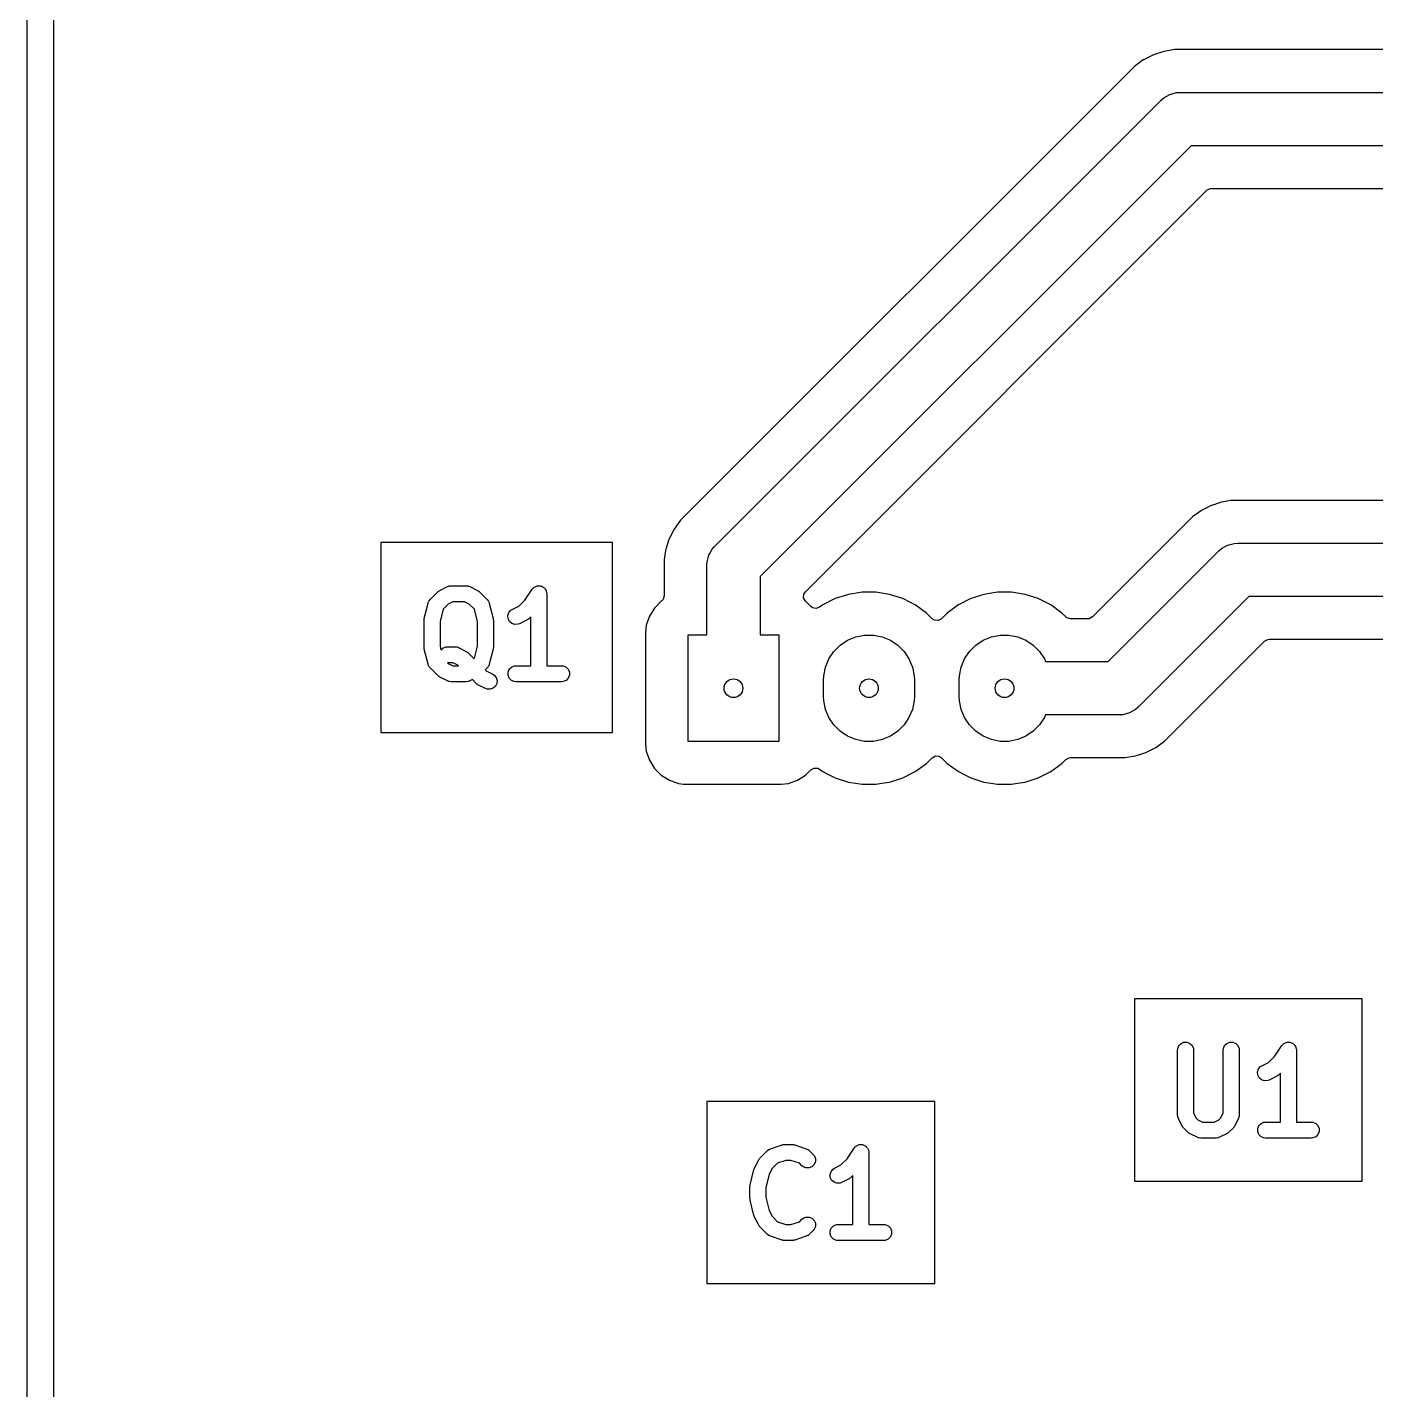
# Model space of a CAD drawing. Extents: x 20 to 124, y -124 to -20.
# Drawn here: x 20 to 45.27, y -86.1 to -60.56 of the extents above; entities that cross this region are included whole.
import ezdxf

# ---------------------------------------------------------------- set-up
doc = ezdxf.new("R2010")
doc.units = 0
doc.layers.add('BLACK', color=7, linetype='CONTINUOUS')
doc.layers.add('WHITE', color=7, linetype='CONTINUOUS')

msp = doc.modelspace()

# ---------------------------------------------------------------- linework, layer by layer
at = {"layer": 'BLACK', "linetype": 'CONTINUOUS'}
for p, q in [((20.5005, -73.77841), (20.5005, -57.298394)), ((41.299965, -61.010322), (41.105276, -61.073581)), ((41.477829, -60.982151), (41.299965, -61.010322)), ((41.502148, -60.9783), (41.477829, -60.982151)), ((55.276153, -60.9783), (41.502148, -60.9783)), ((40.757286, -61.286828), (32.243036, -69.801078)), ((40.91499, -61.172252), (40.757286, -61.286828)), ((40.914991, -61.172252), (40.91499, -61.172251)), ((40.91499, -61.172251), (40.91499, -61.172252)), ((40.922889, -61.166514), (40.914991, -61.172252)), ((40.92289, -61.166513), (40.922889, -61.166514)), ((40.96678, -61.144149), (40.92289, -61.166513)), ((41.105276, -61.073581), (40.96678, -61.144149)), ((41.413158, -61.81686), (41.539237, -61.783077)), ((41.539237, -61.783077), (41.539252, -61.783077)), ((41.539252, -61.783077), (41.6045, -61.7788)), ((41.6045, -61.7788), (55.659094, -61.7788)), ((32.881447, -70.294747), (41.250946, -61.925247)), ((41.250946, -61.925247), (41.30011, -61.882131)), ((41.30011, -61.882131), (41.300119, -61.882123)), ((41.300119, -61.882123), (41.413158, -61.81686)), ((41.811607, -62.7788), (33.735, -70.855406)), ((55.8662, -62.7788), (41.811607, -62.7788)), ((42.106866, -63.615619), (42.168189, -63.582134)), ((42.168189, -63.582134), (42.194547, -63.5793)), ((42.194547, -63.5793), (55.968551, -63.5793)), ((34.58246, -71.140024), (42.106866, -63.615619)), ((42.382163, -69.461523), (42.284823, -69.49315)), ((42.558197, -69.433642), (42.382163, -69.461523)), ((42.584348, -69.4295), (42.558197, -69.433642)), ((42.789052, -69.4295), (42.584348, -69.4295)), ((45.545514, -69.4295), (42.789052, -69.4295)), ((42.005088, -69.617713), (41.839478, -69.738036)), ((42.096285, -69.571246), (42.005088, -69.617713)), ((42.187474, -69.524782), (42.096284, -69.571245)), ((42.096284, -69.571245), (42.096285, -69.571246)), ((42.253484, -69.503334), (42.187474, -69.524782)), ((42.284823, -69.493151), (42.253484, -69.503334)), ((42.284823, -69.49315), (42.284823, -69.493151)), ((32.121968, -69.968152), (32.02978, -70.149081)), ((32.122187, -69.967721), (32.121968, -69.968152)), ((32.122263, -69.967569), (32.122187, -69.967721)), ((32.122706, -69.9667), (32.122263, -69.967569)), ((32.122718, -69.966681), (32.122706, -69.9667)), ((32.243031, -69.801084), (32.122718, -69.966681)), ((32.243036, -69.801078), (32.243031, -69.801084)), ((41.839478, -69.738036), (39.964334, -71.613181)), ((30.969786, -70.219984), (26.62751, -70.219984)), ((26.62751, -70.219984), (26.62751, -73.77841)), ((30.969786, -71.905039), (30.969786, -70.219984)), ((32.025452, -70.162399), (31.966524, -70.34376)), ((32.025454, -70.162393), (32.025452, -70.162399)), ((32.02978, -70.149082), (32.025454, -70.162393)), ((32.02978, -70.149081), (32.02978, -70.149082)), ((42.516198, -70.262476), (42.621437, -70.234277)), ((42.621437, -70.234277), (42.621452, -70.234277)), ((42.621452, -70.234277), (42.6867, -70.23)), ((42.6867, -70.23), (46.501571, -70.23)), ((31.963157, -70.365018), (31.9345, -70.545948)), ((31.966522, -70.343767), (31.963157, -70.365017)), ((31.963157, -70.365017), (31.963157, -70.365018)), ((31.966524, -70.34376), (31.966522, -70.343767)), ((32.739277, -70.583037), (32.77306, -70.456958)), ((32.77306, -70.456958), (32.791154, -70.425619)), ((32.791154, -70.425619), (32.838323, -70.343919)), ((32.838323, -70.343919), (32.838338, -70.343903)), ((32.838338, -70.343903), (32.881447, -70.294747)), ((40.259594, -72.45), (42.333147, -70.376447)), ((42.333147, -70.376447), (42.38231, -70.333331)), ((42.38231, -70.333331), (42.382319, -70.333323)), ((42.382319, -70.333323), (42.495358, -70.26806)), ((42.495358, -70.26806), (42.516198, -70.262476)), ((31.9345, -70.545948), (31.9345, -71.21919)), ((32.735, -70.6483), (32.739277, -70.583052)), ((32.735, -71.95), (32.735, -70.6483)), ((32.739277, -70.583052), (32.739277, -70.583037)), ((33.735, -70.855406), (33.735, -71.95)), ((27.551076, -71.286548), (27.693934, -71.143691)), ((27.693934, -71.143691), (27.705435, -71.134252)), ((27.705435, -71.134252), (27.708032, -71.131258)), ((27.708032, -71.131258), (27.712545, -71.128417)), ((27.712545, -71.128417), (27.716665, -71.125036)), ((27.716665, -71.125036), (27.720324, -71.12352)), ((27.720324, -71.12352), (27.732918, -71.115593)), ((27.732918, -71.115593), (27.875774, -71.044164)), ((27.875774, -71.044164), (27.903238, -71.033655)), ((27.903238, -71.033655), (27.908612, -71.033273)), ((27.908612, -71.033273), (27.913593, -71.03121)), ((27.913593, -71.03121), (27.942857, -71.028328)), ((27.942857, -71.028328), (28.228571, -71.028328)), ((28.228571, -71.028328), (28.257835, -71.03121)), ((28.257835, -71.03121), (28.262815, -71.033273)), ((28.262815, -71.033273), (28.26819, -71.033655)), ((28.26819, -71.033655), (28.295653, -71.044164)), ((28.295653, -71.044164), (28.43851, -71.115593)), ((28.43851, -71.115593), (28.451103, -71.12352)), ((28.451103, -71.12352), (28.454763, -71.125036)), ((28.454763, -71.125036), (28.458882, -71.128417)), ((28.458882, -71.128417), (28.463396, -71.131258)), ((28.463396, -71.131258), (28.465992, -71.134251)), ((28.465992, -71.134251), (28.477494, -71.143691)), ((28.477494, -71.143691), (28.620351, -71.286548)), ((29.326287, -71.297051), (29.460907, -71.095123)), ((29.460907, -71.095123), (29.460973, -71.095042)), ((29.460973, -71.095042), (29.460994, -71.094992)), ((29.460994, -71.094992), (29.461105, -71.09488)), ((29.461105, -71.09488), (29.479537, -71.072372)), ((29.479537, -71.072372), (29.491879, -71.064106)), ((29.491879, -71.064106), (29.502378, -71.053608)), ((29.502378, -71.053608), (29.515954, -71.047984)), ((29.515954, -71.047984), (29.528167, -71.039806)), ((29.528167, -71.039806), (29.542728, -71.036893)), ((29.542728, -71.036893), (29.55645, -71.03121)), ((29.55645, -71.03121), (29.571147, -71.03121)), ((29.571147, -71.03121), (29.585557, -71.028328)), ((29.585557, -71.028328), (29.600127, -71.03121)), ((29.600127, -71.03121), (29.614978, -71.03121)), ((29.614978, -71.03121), (29.628552, -71.036832)), ((29.628552, -71.036832), (29.642971, -71.039685)), ((29.642971, -71.039685), (29.655331, -71.047925)), ((29.655331, -71.047925), (29.66905, -71.053608)), ((29.66905, -71.053608), (29.679439, -71.063997)), ((29.679439, -71.063997), (29.69167, -71.072151)), ((29.69167, -71.072151), (29.699935, -71.084493)), ((29.699935, -71.084493), (29.710434, -71.094992)), ((29.710434, -71.094992), (29.716057, -71.108568)), ((29.716057, -71.108568), (29.724236, -71.120781)), ((29.724236, -71.120781), (29.727148, -71.135343)), ((29.727148, -71.135343), (29.732832, -71.149064)), ((29.732832, -71.149064), (29.735683, -71.178016)), ((29.735683, -71.178016), (29.735714, -71.17817)), ((29.735714, -71.17817), (29.735703, -71.178222)), ((29.735703, -71.178222), (29.735714, -71.178328)), ((29.735714, -71.178328), (29.735714, -72.528328)), ((31.9345, -71.21919), (31.914815, -71.286229)), ((34.548977, -71.254061), (34.553961, -71.184369)), ((34.582462, -71.315384), (34.548977, -71.254061)), ((34.553961, -71.184369), (34.58246, -71.140024)), ((35.388506, -71.19014), (35.141423, -71.270422)), ((35.645098, -71.1495), (35.388506, -71.19014)), ((35.645103, -71.1495), (35.645098, -71.1495)), ((35.904897, -71.1495), (35.645103, -71.1495)), ((35.904902, -71.1495), (35.904897, -71.1495)), ((36.161493, -71.19014), (35.904902, -71.1495)), ((36.408576, -71.270422), (36.161493, -71.19014)), ((37.928506, -71.19014), (37.681423, -71.270422)), ((38.185098, -71.1495), (37.928506, -71.19014)), ((38.185103, -71.1495), (38.185098, -71.1495)), ((38.444897, -71.1495), (38.185103, -71.1495)), ((38.444902, -71.1495), (38.444897, -71.1495)), ((38.701493, -71.19014), (38.444902, -71.1495)), ((38.948576, -71.270422), (38.701493, -71.19014)), ((42.893806, -71.23), (40.820253, -73.303553)), ((46.501571, -71.23), (42.893806, -71.23)), ((27.440193, -71.641948), (27.511621, -71.356234)), ((27.511621, -71.356234), (27.521514, -71.328543)), ((27.521514, -71.328543), (27.528152, -71.319583)), ((27.528152, -71.319583), (27.532421, -71.309278)), ((27.532421, -71.309278), (27.551076, -71.286548)), ((27.792586, -71.469302), (27.735714, -71.696791)), ((27.888853, -71.373034), (27.792586, -71.469302)), ((27.978267, -71.328328), (27.888853, -71.373034)), ((28.193161, -71.328328), (27.978267, -71.328328)), ((28.282574, -71.373035), (28.193161, -71.328328)), ((28.37884, -71.469301), (28.282574, -71.373035)), ((28.435714, -71.696792), (28.37884, -71.469301)), ((28.620351, -71.286548), (28.639006, -71.309278)), ((28.639006, -71.309278), (28.643273, -71.319581)), ((28.643273, -71.319581), (28.649913, -71.328542)), ((28.649913, -71.328542), (28.659806, -71.356233)), ((28.659806, -71.356233), (28.731235, -71.641947)), ((29.026828, -71.532616), (29.065175, -71.488401)), ((29.065175, -71.488401), (29.090061, -71.472736)), ((29.090061, -71.472736), (29.211146, -71.412192)), ((29.211146, -71.412192), (29.326287, -71.297051)), ((31.755184, -71.447737), (31.659211, -71.600476)), ((31.882738, -71.320183), (31.755184, -71.447737)), ((31.887815, -71.316135), (31.882738, -71.320183)), ((31.914815, -71.286229), (31.887815, -71.316135)), ((34.687654, -71.420576), (34.582462, -71.315384)), ((34.714359, -71.440867), (34.687654, -71.420576)), ((34.714939, -71.441002), (34.714359, -71.440867)), ((34.715908, -71.441727), (34.714939, -71.441002)), ((34.749199, -71.448969), (34.715908, -71.441727)), ((34.782413, -71.456693), (34.749199, -71.448969)), ((34.783281, -71.456383), (34.782413, -71.456693)), ((34.784181, -71.456579), (34.783281, -71.456383)), ((34.816097, -71.444674), (34.784181, -71.456579)), ((34.848219, -71.433214), (34.816097, -71.444674)), ((34.909946, -71.388367), (34.848219, -71.433214)), ((35.141423, -71.270422), (34.909946, -71.388367)), ((36.553722, -71.344379), (36.408576, -71.270422)), ((36.640051, -71.388366), (36.553722, -71.344379)), ((36.640053, -71.388367), (36.640051, -71.388366)), ((36.640054, -71.388368), (36.640053, -71.388367)), ((36.850225, -71.541066), (36.640054, -71.388368)), ((37.449945, -71.388368), (37.239774, -71.541066)), ((37.681423, -71.270422), (37.449945, -71.388368)), ((39.093722, -71.344379), (38.948576, -71.270422)), ((39.180051, -71.388366), (39.093722, -71.344379)), ((39.180053, -71.388367), (39.180051, -71.388366)), ((39.180054, -71.388368), (39.180053, -71.388367)), ((39.390225, -71.541066), (39.180054, -71.388368)), ((27.435714, -71.678328), (27.436216, -71.673224)), ((27.435714, -72.178328), (27.435714, -71.678328)), ((27.435891, -71.671037), (27.43751, -71.660086)), ((27.436216, -71.673224), (27.435891, -71.671037)), ((27.43751, -71.660086), (27.438596, -71.649064)), ((27.438596, -71.649064), (27.439443, -71.647019)), ((27.439443, -71.647019), (27.440193, -71.641948)), ((27.735714, -71.696791), (27.735714, -72.159864)), ((28.435714, -72.159863), (28.435714, -71.696792)), ((28.731235, -71.641947), (28.731985, -71.647019)), ((28.731985, -71.647019), (28.732832, -71.649064)), ((28.732832, -71.649064), (28.733917, -71.660083)), ((28.733917, -71.660083), (28.735537, -71.671036)), ((28.735537, -71.671036), (28.735211, -71.673224)), ((28.735211, -71.673224), (28.735714, -71.678328)), ((28.735714, -71.678328), (28.735714, -72.178328)), ((29.008321, -71.588139), (29.026828, -71.532616)), ((29.01247, -71.646519), (29.008321, -71.588139)), ((29.038644, -71.698868), (29.01247, -71.646519)), ((29.082859, -71.737215), (29.038644, -71.698868)), ((29.138382, -71.755722), (29.082859, -71.737215)), ((29.196762, -71.751573), (29.138382, -71.755722)), ((29.224225, -71.741064), (29.196762, -71.751573)), ((29.367082, -71.669635), (29.224225, -71.741064)), ((29.379675, -71.661707), (29.367082, -71.669635)), ((29.383335, -71.660192), (29.379675, -71.661707)), ((29.387454, -71.65681), (29.383335, -71.660192)), ((29.391968, -71.65397), (29.387454, -71.65681)), ((29.394564, -71.650976), (29.391968, -71.65397)), ((29.406066, -71.641537), (29.394564, -71.650976)), ((29.435714, -71.611889), (29.406066, -71.641537)), ((29.435714, -72.528328), (29.435714, -71.611889)), ((31.59963, -71.77075), (31.5845, -71.905039)), ((31.599631, -71.770745), (31.59963, -71.77075)), ((31.659211, -71.600476), (31.599631, -71.770745)), ((36.850231, -71.541071), (36.850225, -71.541066)), ((36.957319, -71.648159), (36.850231, -71.541071)), ((37.001666, -71.67666), (36.957319, -71.648159)), ((37.071358, -71.681644), (37.001666, -71.67666)), ((37.132681, -71.648159), (37.071358, -71.681644)), ((37.239768, -71.541071), (37.132681, -71.648159)), ((37.239774, -71.541066), (37.239768, -71.541071)), ((39.390231, -71.541071), (39.390225, -71.541066)), ((39.462341, -71.613181), (39.390231, -71.541071)), ((39.482983, -71.629815), (39.462341, -71.613181)), ((39.550022, -71.6495), (39.482983, -71.629815)), ((39.876653, -71.6495), (39.550022, -71.6495)), ((39.903011, -71.646666), (39.876653, -71.6495)), ((39.964334, -71.613181), (39.903011, -71.646666)), ((30.969786, -73.77841), (30.969786, -71.905039)), ((31.5845, -71.905039), (31.5845, -73.99496)), ((32.385, -73.95), (32.385, -71.95)), ((32.385, -71.95), (32.735, -71.95)), ((33.735, -71.95), (34.085, -71.95)), ((34.085, -71.95), (34.085, -73.95)), ((35.374313, -72.050367), (35.528258, -71.986601)), ((35.528258, -71.986601), (35.691685, -71.954093)), ((35.691685, -71.954093), (35.858315, -71.954093)), ((35.858315, -71.954093), (36.021742, -71.986601)), ((36.021742, -71.986601), (36.175687, -72.050367)), ((37.914313, -72.050367), (38.068258, -71.986601)), ((38.068258, -71.986601), (38.231685, -71.954093)), ((38.231685, -71.954093), (38.398315, -71.954093)), ((38.398315, -71.954093), (38.561742, -71.986601)), ((38.561742, -71.986601), (38.715687, -72.050367)), ((43.250389, -72.033334), (43.276747, -72.0305)), ((43.276747, -72.0305), (45.803858, -72.0305)), ((27.436216, -72.183431), (27.435714, -72.178328)), ((27.435891, -72.185619), (27.436216, -72.183431)), ((27.43751, -72.196569), (27.435891, -72.185619)), ((27.438596, -72.207592), (27.43751, -72.196569)), ((27.439443, -72.209636), (27.438596, -72.207592)), ((27.440193, -72.214708), (27.439443, -72.209636)), ((27.511621, -72.500422), (27.440193, -72.214708)), ((27.735714, -72.159864), (27.753509, -72.231047)), ((27.753509, -72.231047), (27.788092, -72.196465)), ((27.788092, -72.196465), (27.842164, -72.174067)), ((27.842164, -72.174067), (27.871428, -72.171185)), ((27.871428, -72.171185), (28.014285, -72.171185)), ((28.014285, -72.171185), (28.043549, -72.174067)), ((28.043549, -72.174067), (28.048529, -72.17613)), ((28.048529, -72.17613), (28.053904, -72.176512)), ((28.053904, -72.176512), (28.081367, -72.187021)), ((28.081367, -72.187021), (28.224224, -72.25845)), ((28.224224, -72.25845), (28.236817, -72.266377)), ((28.236817, -72.266377), (28.240477, -72.267893)), ((28.240477, -72.267893), (28.244596, -72.271274)), ((28.244596, -72.271274), (28.24911, -72.274115)), ((28.24911, -72.274115), (28.251706, -72.277108)), ((28.251706, -72.277108), (28.263208, -72.286548)), ((28.37884, -72.387354), (28.435714, -72.159863)), ((28.731235, -72.214709), (28.659806, -72.500423)), ((28.731985, -72.209636), (28.731235, -72.214709)), ((28.732832, -72.207592), (28.731985, -72.209636)), ((28.733917, -72.196572), (28.732832, -72.207592)), ((28.735537, -72.18562), (28.733917, -72.196572)), ((28.735714, -72.178328), (28.735211, -72.183431)), ((28.735211, -72.183431), (28.735537, -72.18562)), ((35.025367, -72.399313), (35.117941, -72.260766)), ((35.117941, -72.260766), (35.235766, -72.142941)), ((35.235766, -72.142941), (35.374313, -72.050367)), ((36.175687, -72.050367), (36.314234, -72.142941)), ((36.314234, -72.142941), (36.432059, -72.260766)), ((36.432059, -72.260766), (36.524633, -72.399313)), ((37.565367, -72.399313), (37.657941, -72.260766)), ((37.657941, -72.260766), (37.775766, -72.142941)), ((37.775766, -72.142941), (37.914313, -72.050367)), ((38.715687, -72.050367), (38.854234, -72.142941)), ((38.854234, -72.142941), (38.972059, -72.260766)), ((38.972059, -72.260766), (39.064633, -72.399313)), ((41.313919, -73.941966), (43.189066, -72.066819)), ((43.189066, -72.066819), (43.250389, -72.033334)), ((27.521514, -72.528113), (27.511621, -72.500422)), ((27.528153, -72.537073), (27.521514, -72.528113)), ((27.532421, -72.547377), (27.528153, -72.537073)), ((27.978875, -72.471185), (27.876417, -72.471185)), ((27.876417, -72.471185), (27.888853, -72.483621)), ((27.888853, -72.483621), (27.978267, -72.528328)), ((27.978267, -72.528328), (28.080724, -72.528328)), ((28.068288, -72.515892), (27.978875, -72.471185)), ((28.080724, -72.528328), (28.068288, -72.515892)), ((28.263208, -72.286548), (28.371427, -72.394767)), ((28.371427, -72.394767), (28.37884, -72.387354)), ((28.643272, -72.537075), (28.639006, -72.547377)), ((28.649913, -72.528114), (28.643272, -72.537075)), ((28.659806, -72.500423), (28.649913, -72.528114)), ((29.073807, -72.553608), (29.127879, -72.53121)), ((29.127879, -72.53121), (29.157143, -72.528328)), ((29.157143, -72.528328), (29.435714, -72.528328)), ((29.735714, -72.528328), (30.014286, -72.528328)), ((30.014286, -72.528328), (30.04355, -72.53121)), ((30.04355, -72.53121), (30.097622, -72.553608)), ((34.961601, -72.553258), (35.025367, -72.399313)), ((36.524633, -72.399313), (36.588399, -72.553258)), ((37.501601, -72.553258), (37.565367, -72.399313)), ((39.064633, -72.399313), (39.085628, -72.45)), ((39.085628, -72.45), (40.259594, -72.45)), ((27.551076, -72.570108), (27.532421, -72.547377)), ((27.693934, -72.712966), (27.551076, -72.570108)), ((27.705438, -72.722407), (27.693934, -72.712966)), ((27.708033, -72.725399), (27.705438, -72.722407)), ((27.712542, -72.728237), (27.708033, -72.725399)), ((27.716665, -72.731621), (27.712542, -72.728237)), ((27.720326, -72.733137), (27.716665, -72.731621)), ((27.732918, -72.741064), (27.720326, -72.733137)), ((27.875776, -72.812492), (27.732918, -72.741064)), ((28.341809, -72.789413), (28.295653, -72.812492)), ((28.408219, -72.855823), (28.341809, -72.789413)), ((28.620351, -72.570108), (28.583559, -72.606899)), ((28.583559, -72.606899), (28.603138, -72.626478)), ((28.603138, -72.626478), (28.724224, -72.687021)), ((28.639006, -72.547377), (28.620351, -72.570108)), ((28.724224, -72.687021), (28.74911, -72.702686)), ((28.74911, -72.702686), (28.787456, -72.746901)), ((28.787456, -72.746901), (28.805964, -72.802423)), ((29.010025, -72.649064), (29.032423, -72.594992)), ((29.010025, -72.707592), (29.010025, -72.649064)), ((29.032423, -72.761664), (29.010025, -72.707592)), ((29.032423, -72.594992), (29.073807, -72.553608)), ((29.073807, -72.803048), (29.032423, -72.761664)), ((30.097622, -72.553608), (30.139006, -72.594992)), ((30.139006, -72.761664), (30.097622, -72.803048)), ((30.139006, -72.594992), (30.161404, -72.649064)), ((30.161404, -72.707592), (30.139006, -72.761664)), ((30.161404, -72.649064), (30.161404, -72.707592)), ((34.925, -72.8), (34.929093, -72.716685)), ((34.929093, -72.716685), (34.961601, -72.553258)), ((36.588399, -72.553258), (36.620907, -72.716685)), ((36.620907, -72.716685), (36.625, -72.8)), ((37.465, -72.8), (37.469093, -72.716685)), ((37.469093, -72.716685), (37.501601, -72.553258)), ((27.903239, -72.823002), (27.875776, -72.812492)), ((27.908614, -72.823383), (27.903239, -72.823002)), ((27.913593, -72.825446), (27.908614, -72.823383)), ((27.942857, -72.828328), (27.913593, -72.825446)), ((28.228571, -72.828328), (27.942857, -72.828328)), ((28.257835, -72.825446), (28.228571, -72.828328)), ((28.262813, -72.823383), (28.257835, -72.825446)), ((28.268189, -72.823002), (28.262813, -72.823383)), ((28.295653, -72.812492), (28.268189, -72.823002)), ((28.419725, -72.865266), (28.408219, -72.855823)), ((28.422318, -72.868256), (28.419725, -72.865266)), ((28.426823, -72.871092), (28.422318, -72.868256)), ((28.430949, -72.874478), (28.426823, -72.871092)), ((28.434612, -72.875995), (28.430949, -72.874478)), ((28.447203, -72.883921), (28.434612, -72.875995)), ((28.590061, -72.955349), (28.447203, -72.883921)), ((28.617524, -72.965859), (28.590061, -72.955349)), ((28.675904, -72.970007), (28.617524, -72.965859)), ((28.731427, -72.951499), (28.675904, -72.970007)), ((28.775642, -72.913152), (28.731427, -72.951499)), ((28.801816, -72.860803), (28.775642, -72.913152)), ((28.805964, -72.802423), (28.801816, -72.860803)), ((29.127879, -72.825446), (29.073807, -72.803048)), ((29.157143, -72.828328), (29.127879, -72.825446)), ((30.014286, -72.828328), (29.157143, -72.828328)), ((30.04355, -72.825446), (30.014286, -72.828328)), ((30.097622, -72.803048), (30.04355, -72.825446)), ((34.925, -73.1), (34.925, -72.8)), ((36.625, -72.8), (36.625, -73.1)), ((37.465, -73.1), (37.465, -72.8)), ((34.929093, -73.183315), (34.925, -73.1)), ((34.961601, -73.346742), (34.929093, -73.183315)), ((36.620907, -73.183315), (36.588399, -73.346742)), ((36.625, -73.1), (36.620907, -73.183315)), ((37.469093, -73.183315), (37.465, -73.1)), ((37.501601, -73.346742), (37.469093, -73.183315)), ((40.820253, -73.303553), (40.771096, -73.346661)), ((35.025367, -73.500687), (34.961601, -73.346742)), ((35.117941, -73.639234), (35.025367, -73.500687)), ((36.524633, -73.500687), (36.432059, -73.639234)), ((36.588399, -73.346742), (36.524633, -73.500687)), ((37.565367, -73.500687), (37.501601, -73.346742)), ((37.657941, -73.639234), (37.565367, -73.500687)), ((39.064633, -73.500687), (38.972059, -73.639234)), ((39.085628, -73.45), (39.064633, -73.500687)), ((40.4667, -73.45), (39.085628, -73.45)), ((40.531948, -73.445723), (40.4667, -73.45)), ((40.531963, -73.445723), (40.531948, -73.445723)), ((40.658042, -73.41194), (40.531963, -73.445723)), ((40.771081, -73.346677), (40.658042, -73.41194)), ((40.771096, -73.346661), (40.771081, -73.346677)), ((20.5005, -84.110553), (20.5005, -73.77841)), ((26.62751, -73.77841), (30.969786, -73.77841)), ((35.235766, -73.757059), (35.117941, -73.639234)), ((35.374313, -73.849633), (35.235766, -73.757059)), ((36.314234, -73.757059), (36.175687, -73.849633)), ((36.432059, -73.639234), (36.314234, -73.757059)), ((37.775766, -73.757059), (37.657941, -73.639234)), ((37.914313, -73.849633), (37.775766, -73.757059)), ((38.854234, -73.757059), (38.715687, -73.849633)), ((38.972059, -73.639234), (38.854234, -73.757059)), ((31.5845, -73.99496), (31.59963, -74.129249)), ((34.085, -73.95), (32.385, -73.95)), ((35.528258, -73.913399), (35.374313, -73.849633)), ((35.691685, -73.945907), (35.528258, -73.913399)), ((35.858315, -73.945907), (35.691685, -73.945907)), ((36.021742, -73.913399), (35.858315, -73.945907)), ((36.175687, -73.849633), (36.021742, -73.913399)), ((38.068258, -73.913399), (37.914313, -73.849633)), ((38.231685, -73.945907), (38.068258, -73.913399)), ((38.398315, -73.945907), (38.231685, -73.945907)), ((38.561742, -73.913399), (38.398315, -73.945907)), ((38.715687, -73.849633), (38.561742, -73.913399)), ((41.064381, -74.105051), (41.148311, -74.062287)), ((41.148311, -74.062287), (41.313919, -73.941966)), ((31.59963, -74.129249), (31.599631, -74.129254)), ((31.599631, -74.129254), (31.659211, -74.299523)), ((31.659211, -74.299523), (31.696538, -74.358928)), ((36.850229, -74.358931), (36.957319, -74.251841)), ((36.957319, -74.251841), (37.018642, -74.218356)), ((37.018642, -74.218356), (37.088334, -74.22334)), ((37.088334, -74.22334), (37.132681, -74.251841)), ((37.132681, -74.251841), (37.239771, -74.358931)), ((39.390229, -74.358931), (39.462341, -74.286819)), ((39.462341, -74.286819), (39.523664, -74.253334)), ((39.523664, -74.253334), (39.550022, -74.2505)), ((39.550022, -74.2505), (40.569051, -74.2505)), ((40.569051, -74.2505), (40.569052, -74.2505)), ((40.569052, -74.2505), (40.771235, -74.218477)), ((40.771235, -74.218477), (40.872142, -74.18569)), ((40.872142, -74.18569), (40.965919, -74.15522)), ((40.965919, -74.15522), (41.064381, -74.105051)), ((31.696538, -74.358928), (31.755184, -74.452262)), ((31.755184, -74.452262), (31.882738, -74.579816)), ((31.882738, -74.579816), (32.035478, -74.675789)), ((34.434522, -74.675789), (34.587262, -74.579816)), ((34.587262, -74.579816), (34.687655, -74.479423)), ((34.687655, -74.479423), (34.748978, -74.445938)), ((34.748978, -74.445938), (34.81867, -74.450922)), ((34.81867, -74.450922), (34.848218, -74.466783)), ((34.848218, -74.466783), (34.909949, -74.511634)), ((34.909949, -74.511634), (35.01735, -74.566358)), ((35.01735, -74.566358), (35.141423, -74.629577)), ((36.408572, -74.629579), (36.640051, -74.511634)), ((36.640051, -74.511634), (36.850229, -74.358931)), ((37.239771, -74.358931), (37.449949, -74.511634)), ((37.449949, -74.511634), (37.583761, -74.579815)), ((37.583761, -74.579815), (37.681423, -74.629577)), ((38.948572, -74.629579), (39.180051, -74.511634)), ((39.180051, -74.511634), (39.390229, -74.358931)), ((32.035478, -74.675789), (32.205745, -74.735368)), ((32.205745, -74.735368), (32.20575, -74.735369)), ((32.20575, -74.735369), (32.296246, -74.745565)), ((32.296246, -74.745565), (32.34004, -74.750499)), ((32.34004, -74.750499), (32.340043, -74.7505)), ((32.340043, -74.7505), (32.340046, -74.7505)), ((32.340046, -74.7505), (34.129957, -74.7505)), ((34.129957, -74.7505), (34.129958, -74.750499)), ((34.129958, -74.750499), (34.197104, -74.742934)), ((34.197104, -74.742934), (34.264249, -74.735369)), ((34.264249, -74.735369), (34.264252, -74.735368)), ((34.264252, -74.735368), (34.264255, -74.735368)), ((34.264255, -74.735368), (34.434522, -74.675789)), ((35.141423, -74.629577), (35.141425, -74.629577)), ((35.141425, -74.629577), (35.141428, -74.629579)), ((35.141428, -74.629579), (35.388507, -74.70986)), ((35.388507, -74.70986), (35.520706, -74.730797)), ((35.520706, -74.730797), (35.645098, -74.7505)), ((35.645098, -74.7505), (35.645103, -74.7505)), ((35.645103, -74.7505), (35.904902, -74.7505)), ((35.904902, -74.7505), (36.018298, -74.732539)), ((36.018298, -74.732539), (36.161493, -74.70986)), ((36.161493, -74.70986), (36.408572, -74.629579)), ((37.681423, -74.629577), (37.681425, -74.629577)), ((37.681425, -74.629577), (37.681428, -74.629579)), ((37.681428, -74.629579), (37.928507, -74.70986)), ((37.928507, -74.70986), (38.060706, -74.730797)), ((38.060706, -74.730797), (38.185098, -74.7505)), ((38.185098, -74.7505), (38.185103, -74.7505)), ((38.185103, -74.7505), (38.444902, -74.7505)), ((38.444902, -74.7505), (38.558298, -74.732539)), ((38.558298, -74.732539), (38.701493, -74.70986)), ((38.701493, -74.70986), (38.948572, -74.629579)), ((45.019786, -78.774984), (40.749917, -78.774984)), ((40.749917, -78.774984), (40.749917, -82.190553)), ((45.019786, -82.190553), (45.019786, -78.774984)), ((41.560024, -79.704064), (41.582422, -79.649992)), ((41.582422, -79.649992), (41.623806, -79.608608)), ((41.623806, -79.608608), (41.677878, -79.58621)), ((41.677878, -79.58621), (41.736406, -79.58621)), ((41.736406, -79.58621), (41.790478, -79.608608)), ((41.790478, -79.608608), (41.831862, -79.649992)), ((41.831862, -79.649992), (41.85426, -79.704064)), ((42.417167, -79.704064), (42.439565, -79.649992)), ((42.439565, -79.649992), (42.480949, -79.608608)), ((42.480949, -79.608608), (42.535021, -79.58621)), ((42.535021, -79.58621), (42.593549, -79.58621)), ((42.593549, -79.58621), (42.647621, -79.608608)), ((42.647621, -79.608608), (42.689005, -79.649992)), ((42.689005, -79.649992), (42.711403, -79.704064)), ((43.376287, -79.852051), (43.510907, -79.650123)), ((43.510907, -79.650123), (43.510973, -79.650042)), ((43.510973, -79.650042), (43.510994, -79.649992)), ((43.510994, -79.649992), (43.511105, -79.64988)), ((43.511105, -79.64988), (43.529537, -79.627372)), ((43.529537, -79.627372), (43.541879, -79.619106)), ((43.541879, -79.619106), (43.552378, -79.608608)), ((43.552378, -79.608608), (43.565954, -79.602984)), ((43.565954, -79.602984), (43.578167, -79.594806)), ((43.578167, -79.594806), (43.592728, -79.591893)), ((43.592728, -79.591893), (43.60645, -79.58621)), ((43.60645, -79.58621), (43.621147, -79.58621)), ((43.621147, -79.58621), (43.635557, -79.583328)), ((43.635557, -79.583328), (43.650127, -79.58621)), ((43.650127, -79.58621), (43.664978, -79.58621)), ((43.664978, -79.58621), (43.678552, -79.591832)), ((43.678552, -79.591832), (43.692971, -79.594685)), ((43.692971, -79.594685), (43.705331, -79.602925)), ((43.705331, -79.602925), (43.71905, -79.608608)), ((43.71905, -79.608608), (43.729439, -79.618997)), ((43.729439, -79.618997), (43.74167, -79.627151)), ((43.74167, -79.627151), (43.749935, -79.639493)), ((43.749935, -79.639493), (43.760434, -79.649992)), ((43.760434, -79.649992), (43.766057, -79.663568)), ((43.766057, -79.663568), (43.774236, -79.675781)), ((43.774236, -79.675781), (43.777148, -79.690343)), ((43.777148, -79.690343), (43.782832, -79.704064)), ((41.557142, -79.733328), (41.560024, -79.704064)), ((41.557142, -80.947614), (41.557142, -79.733328)), ((41.85426, -79.704064), (41.857142, -79.733328)), ((41.857142, -79.733328), (41.857142, -80.912203)), ((42.414285, -79.733328), (42.417167, -79.704064)), ((42.414285, -80.912204), (42.414285, -79.733328)), ((42.711403, -79.704064), (42.714285, -79.733328)), ((42.714285, -79.733328), (42.714285, -80.947614)), ((43.261146, -79.967192), (43.376287, -79.852051)), ((43.782832, -79.704064), (43.785683, -79.733016)), ((43.785683, -79.733016), (43.785714, -79.73317)), ((43.785714, -79.73317), (43.785703, -79.733222)), ((43.785703, -79.733222), (43.785714, -79.733328)), ((43.785714, -79.733328), (43.785714, -81.083328)), ((43.058321, -80.143139), (43.076828, -80.087616)), ((43.06247, -80.201519), (43.058321, -80.143139)), ((43.088644, -80.253868), (43.06247, -80.201519)), ((43.076828, -80.087616), (43.115175, -80.043401)), ((43.115175, -80.043401), (43.140061, -80.027736)), ((43.140061, -80.027736), (43.261146, -79.967192)), ((43.456066, -80.196537), (43.444564, -80.205976)), ((43.485714, -80.166889), (43.456066, -80.196537)), ((43.485714, -81.083328), (43.485714, -80.166889)), ((43.132859, -80.292215), (43.088644, -80.253868)), ((43.188382, -80.310722), (43.132859, -80.292215)), ((43.246762, -80.306573), (43.188382, -80.310722)), ((43.274225, -80.296064), (43.246762, -80.306573)), ((43.417082, -80.224635), (43.274225, -80.296064)), ((43.429675, -80.216707), (43.417082, -80.224635)), ((43.433335, -80.215192), (43.429675, -80.216707)), ((43.437454, -80.21181), (43.433335, -80.215192)), ((43.441968, -80.20897), (43.437454, -80.21181)), ((43.444564, -80.205976), (43.441968, -80.20897)), ((37.006423, -80.694984), (32.735576, -80.694984)), ((32.735576, -80.694984), (32.735576, -84.110553)), ((37.006423, -82.190553), (37.006423, -80.694984)), ((41.560024, -80.976878), (41.557142, -80.947614)), ((41.857142, -80.912203), (41.901849, -81.001617)), ((42.369578, -81.001617), (42.414285, -80.912204)), ((42.714285, -80.947614), (42.711403, -80.976878)), ((41.562087, -80.981858), (41.560024, -80.976878)), ((41.562469, -80.987233), (41.562087, -80.981858)), ((41.572978, -81.014696), (41.562469, -80.987233)), ((41.644407, -81.157553), (41.572978, -81.014696)), ((41.652334, -81.170146), (41.644407, -81.157553)), ((41.65385, -81.173806), (41.652334, -81.170146)), ((41.657231, -81.177925), (41.65385, -81.173806)), ((41.660072, -81.182439), (41.657231, -81.177925)), ((41.663065, -81.185035), (41.660072, -81.182439)), ((41.672505, -81.196537), (41.663065, -81.185035)), ((41.743934, -81.267966), (41.672505, -81.196537)), ((41.901849, -81.001617), (41.938853, -81.038621)), ((41.938853, -81.038621), (42.028267, -81.083328)), ((42.028267, -81.083328), (42.243161, -81.083328)), ((42.243161, -81.083328), (42.332573, -81.038622)), ((42.332573, -81.038622), (42.369578, -81.001617)), ((42.598923, -81.196537), (42.527494, -81.267966)), ((42.608364, -81.185032), (42.598923, -81.196537)), ((42.611356, -81.182438), (42.608364, -81.185032)), ((42.614194, -81.177928), (42.611356, -81.182438)), ((42.617578, -81.173806), (42.614194, -81.177928)), ((42.619094, -81.170144), (42.617578, -81.173806)), ((42.627021, -81.157553), (42.619094, -81.170144)), ((42.698449, -81.014695), (42.627021, -81.157553)), ((42.708959, -80.987232), (42.698449, -81.014695)), ((42.70934, -80.981856), (42.708959, -80.987232)), ((42.711403, -80.976878), (42.70934, -80.981856)), ((43.060025, -81.204064), (43.082423, -81.149992)), ((43.060025, -81.262592), (43.060025, -81.204064)), ((43.082423, -81.149992), (43.123807, -81.108608)), ((43.123807, -81.108608), (43.177879, -81.08621)), ((43.177879, -81.08621), (43.207143, -81.083328)), ((43.207143, -81.083328), (43.485714, -81.083328)), ((43.785714, -81.083328), (44.064286, -81.083328)), ((44.064286, -81.083328), (44.09355, -81.08621)), ((44.09355, -81.08621), (44.147622, -81.108608)), ((44.147622, -81.108608), (44.189006, -81.149992)), ((44.189006, -81.149992), (44.211404, -81.204064)), ((44.211404, -81.204064), (44.211404, -81.262592)), ((41.755438, -81.277407), (41.743934, -81.267966)), ((41.758033, -81.280399), (41.755438, -81.277407)), ((41.762542, -81.283237), (41.758033, -81.280399)), ((41.766665, -81.286621), (41.762542, -81.283237)), ((41.770326, -81.288137), (41.766665, -81.286621)), ((41.782918, -81.296064), (41.770326, -81.288137)), ((41.925776, -81.367492), (41.782918, -81.296064)), ((41.953239, -81.378002), (41.925776, -81.367492)), ((41.958614, -81.378383), (41.953239, -81.378002)), ((41.963593, -81.380446), (41.958614, -81.378383)), ((41.992857, -81.383328), (41.963593, -81.380446)), ((42.278571, -81.383328), (41.992857, -81.383328)), ((42.307835, -81.380446), (42.278571, -81.383328)), ((42.312813, -81.378383), (42.307835, -81.380446)), ((42.318189, -81.378002), (42.312813, -81.378383)), ((42.345653, -81.367492), (42.318189, -81.378002)), ((42.48851, -81.296064), (42.345653, -81.367492)), ((42.501103, -81.288136), (42.48851, -81.296064)), ((42.504763, -81.286621), (42.501103, -81.288136)), ((42.508882, -81.283239), (42.504763, -81.286621)), ((42.513396, -81.280399), (42.508882, -81.283239)), ((42.515992, -81.277405), (42.513396, -81.280399)), ((42.527494, -81.267966), (42.515992, -81.277405)), ((43.082423, -81.316664), (43.060025, -81.262592)), ((43.123807, -81.358048), (43.082423, -81.316664)), ((43.177879, -81.380446), (43.123807, -81.358048)), ((43.207143, -81.383328), (43.177879, -81.380446)), ((44.064286, -81.383328), (43.207143, -81.383328)), ((44.09355, -81.380446), (44.064286, -81.383328)), ((44.147622, -81.358048), (44.09355, -81.380446)), ((44.189006, -81.316664), (44.147622, -81.358048)), ((44.211404, -81.262592), (44.189006, -81.316664)), ((33.730571, -81.761548), (33.873428, -81.618691)), ((33.873428, -81.618691), (33.896158, -81.600036)), ((33.896158, -81.600036), (33.901139, -81.597972)), ((33.901139, -81.597972), (33.905209, -81.594443)), ((33.905209, -81.594443), (33.93206, -81.582455)), ((33.93206, -81.582455), (34.146345, -81.511026)), ((34.146345, -81.511026), (34.160854, -81.507726)), ((34.160854, -81.507726), (34.164516, -81.50621)), ((34.164516, -81.50621), (34.169824, -81.505687)), ((34.169824, -81.505687), (34.175019, -81.504506)), ((34.175019, -81.504506), (34.178968, -81.504786)), ((34.178968, -81.504786), (34.19378, -81.503328)), ((34.19378, -81.503328), (34.336637, -81.503328)), ((34.336637, -81.503328), (34.351448, -81.504786)), ((34.351448, -81.504786), (34.355398, -81.504506)), ((34.355398, -81.504506), (34.360592, -81.505687)), ((34.360592, -81.505687), (34.365901, -81.50621)), ((34.365901, -81.50621), (34.369563, -81.507727)), ((34.369563, -81.507727), (34.384071, -81.511026)), ((34.384071, -81.511026), (34.598357, -81.582454)), ((34.598357, -81.582454), (34.625208, -81.594443)), ((34.625208, -81.594443), (34.629278, -81.597973)), ((34.629278, -81.597973), (34.634258, -81.600036)), ((34.634258, -81.600036), (34.656989, -81.618691)), ((34.656989, -81.618691), (34.728417, -81.690119)), ((34.728417, -81.690119), (34.747072, -81.712849)), ((34.747072, -81.712849), (34.769468, -81.766922)), ((35.362924, -81.772051), (35.497544, -81.570123)), ((35.497544, -81.570123), (35.49761, -81.570042)), ((35.49761, -81.570042), (35.497631, -81.569992)), ((35.497631, -81.569992), (35.497742, -81.56988)), ((35.497742, -81.56988), (35.516174, -81.547372)), ((35.516174, -81.547372), (35.528516, -81.539106)), ((35.528516, -81.539106), (35.539015, -81.528608)), ((35.539015, -81.528608), (35.552591, -81.522984)), ((35.552591, -81.522984), (35.564804, -81.514806)), ((35.564804, -81.514806), (35.579365, -81.511893)), ((35.579365, -81.511893), (35.593087, -81.50621)), ((35.593087, -81.50621), (35.607784, -81.50621)), ((35.607784, -81.50621), (35.622194, -81.503328)), ((35.622194, -81.503328), (35.636764, -81.50621)), ((35.636764, -81.50621), (35.651615, -81.50621)), ((35.651615, -81.50621), (35.665189, -81.511832)), ((35.665189, -81.511832), (35.679608, -81.514685)), ((35.679608, -81.514685), (35.691968, -81.522925)), ((35.691968, -81.522925), (35.705687, -81.528608)), ((35.705687, -81.528608), (35.716076, -81.538997)), ((35.716076, -81.538997), (35.728307, -81.547151)), ((35.728307, -81.547151), (35.736572, -81.559493)), ((35.736572, -81.559493), (35.747071, -81.569992)), ((35.747071, -81.569992), (35.752694, -81.583568)), ((35.752694, -81.583568), (35.760873, -81.595781)), ((35.760873, -81.595781), (35.763785, -81.610343)), ((35.763785, -81.610343), (35.769469, -81.624064)), ((35.769469, -81.624064), (35.77232, -81.653016)), ((35.77232, -81.653016), (35.772351, -81.65317)), ((35.772351, -81.65317), (35.77234, -81.653222)), ((35.77234, -81.653222), (35.772351, -81.653328)), ((35.772351, -81.653328), (35.772351, -83.003328)), ((33.548259, -82.259805), (33.619687, -81.974091)), ((33.619687, -81.974091), (33.620458, -81.971932)), ((33.620458, -81.971932), (33.620535, -81.970852)), ((33.620535, -81.970852), (33.625193, -81.958677)), ((33.625193, -81.958677), (33.62958, -81.9464)), ((33.62958, -81.9464), (33.630224, -81.945529)), ((33.630224, -81.945529), (33.631044, -81.943389)), ((33.631044, -81.943389), (33.702473, -81.800532)), ((33.702473, -81.800532), (33.7104, -81.787938)), ((33.7104, -81.787938), (33.711916, -81.784279)), ((33.711916, -81.784279), (33.715297, -81.780159)), ((33.715297, -81.780159), (33.718138, -81.775646)), ((33.718138, -81.775646), (33.721131, -81.773049)), ((33.721131, -81.773049), (33.730571, -81.761548)), ((33.959915, -81.956467), (33.906734, -82.062827)), ((34.060521, -81.855861), (33.959915, -81.956467)), ((34.218123, -81.803328), (34.060521, -81.855861)), ((34.312297, -81.803328), (34.218123, -81.803328)), ((34.469895, -81.855861), (34.312297, -81.803328)), ((34.516285, -81.902251), (34.469895, -81.855861)), ((34.539015, -81.920906), (34.516285, -81.902251)), ((34.593088, -81.943302), (34.539015, -81.920906)), ((34.651614, -81.943302), (34.593088, -81.943302)), ((34.705686, -81.920906), (34.651614, -81.943302)), ((34.747072, -81.87952), (34.705686, -81.920906)), ((34.769468, -81.825448), (34.747072, -81.87952)), ((34.769468, -81.766922), (34.769468, -81.825448)), ((35.063465, -82.007616), (35.101812, -81.963401)), ((35.101812, -81.963401), (35.126698, -81.947736)), ((35.126698, -81.947736), (35.247783, -81.887192)), ((35.247783, -81.887192), (35.362924, -81.772051)), ((33.906734, -82.062827), (33.84378, -82.314648)), ((35.044958, -82.063139), (35.063465, -82.007616)), ((35.049107, -82.121519), (35.044958, -82.063139)), ((35.075281, -82.173868), (35.049107, -82.121519)), ((35.119496, -82.212215), (35.075281, -82.173868)), ((35.175019, -82.230722), (35.119496, -82.212215)), ((35.233399, -82.226573), (35.175019, -82.230722)), ((35.260862, -82.216064), (35.233399, -82.226573)), ((35.403719, -82.144635), (35.260862, -82.216064)), ((35.416312, -82.136707), (35.403719, -82.144635)), ((35.419972, -82.135192), (35.416312, -82.136707)), ((35.424091, -82.13181), (35.419972, -82.135192)), ((35.428605, -82.12897), (35.424091, -82.13181)), ((35.431201, -82.125976), (35.428605, -82.12897)), ((35.442703, -82.116537), (35.431201, -82.125976)), ((35.472351, -82.086889), (35.442703, -82.116537)), ((35.472351, -83.003328), (35.472351, -82.086889)), ((37.006423, -84.110553), (37.006423, -82.190553)), ((40.749917, -82.190553), (45.019786, -82.190553)), ((33.54378, -82.296185), (33.544282, -82.291081)), ((33.54378, -82.510471), (33.54378, -82.296185)), ((33.543957, -82.288894), (33.545576, -82.277943)), ((33.544282, -82.291081), (33.543957, -82.288894)), ((33.545576, -82.277943), (33.546662, -82.266921)), ((33.546662, -82.266921), (33.547509, -82.264876)), ((33.547509, -82.264876), (33.548259, -82.259805)), ((33.84378, -82.314648), (33.84378, -82.492007)), ((33.84378, -82.492007), (33.906734, -82.743828)), ((33.544282, -82.515574), (33.54378, -82.510471)), ((33.543957, -82.517762), (33.544282, -82.515574)), ((33.545576, -82.528712), (33.543957, -82.517762)), ((33.546662, -82.539735), (33.545576, -82.528712)), ((33.547509, -82.541779), (33.546662, -82.539735)), ((33.548259, -82.546851), (33.547509, -82.541779)), ((33.619687, -82.832565), (33.548259, -82.546851)), ((33.906734, -82.743828), (33.959915, -82.850188)), ((33.620458, -82.834723), (33.619687, -82.832565)), ((33.620535, -82.835804), (33.620458, -82.834723)), ((33.625193, -82.847978), (33.620535, -82.835804)), ((33.62958, -82.860256), (33.625193, -82.847978)), ((33.630224, -82.861126), (33.62958, -82.860256)), ((33.631044, -82.863267), (33.630224, -82.861126)), ((33.702473, -83.006124), (33.631044, -82.863267)), ((33.7104, -83.018717), (33.702473, -83.006124)), ((33.959915, -82.850188), (34.06052, -82.950794)), ((34.06052, -82.950794), (34.218123, -83.003328)), ((34.218123, -83.003328), (34.312294, -83.003328)), ((34.312294, -83.003328), (34.469896, -82.950794)), ((34.469896, -82.950794), (34.516284, -82.904406)), ((34.516284, -82.904406), (34.539015, -82.885751)), ((34.539015, -82.885751), (34.593087, -82.863354)), ((34.593087, -82.863354), (34.651613, -82.863353)), ((34.651613, -82.863353), (34.705685, -82.88575)), ((34.705685, -82.88575), (34.747071, -82.927135)), ((34.747071, -82.927135), (34.769468, -82.981207)), ((34.769468, -82.981207), (34.769469, -83.039733)), ((35.110444, -83.028608), (35.164516, -83.00621)), ((35.164516, -83.00621), (35.19378, -83.003328)), ((35.19378, -83.003328), (35.472351, -83.003328)), ((35.772351, -83.003328), (36.050923, -83.003328)), ((36.050923, -83.003328), (36.080187, -83.00621)), ((36.080187, -83.00621), (36.134259, -83.028608)), ((33.711916, -83.022377), (33.7104, -83.018717)), ((33.715297, -83.026496), (33.711916, -83.022377)), ((33.718138, -83.03101), (33.715297, -83.026496)), ((33.721131, -83.033606), (33.718138, -83.03101)), ((33.730571, -83.045108), (33.721131, -83.033606)), ((33.873428, -83.187966), (33.730571, -83.045108)), ((33.896158, -83.206621), (33.873428, -83.187966)), ((33.901137, -83.208683), (33.896158, -83.206621)), ((33.905209, -83.212215), (33.901137, -83.208683)), ((33.93206, -83.224203), (33.905209, -83.212215)), ((34.146346, -83.295631), (33.93206, -83.224203)), ((34.598357, -83.224203), (34.384071, -83.295631)), ((34.625208, -83.212215), (34.598357, -83.224203)), ((34.629281, -83.208681), (34.625208, -83.212215)), ((34.634259, -83.20662), (34.629281, -83.208681)), ((34.65699, -83.187965), (34.634259, -83.20662)), ((34.728418, -83.116536), (34.65699, -83.187965)), ((34.747072, -83.093806), (34.728418, -83.116536)), ((34.769469, -83.039733), (34.747072, -83.093806)), ((35.046662, -83.124064), (35.06906, -83.069992)), ((35.046662, -83.182592), (35.046662, -83.124064)), ((35.06906, -83.236664), (35.046662, -83.182592)), ((35.06906, -83.069992), (35.110444, -83.028608)), ((35.110444, -83.278048), (35.06906, -83.236664)), ((36.134259, -83.028608), (36.175643, -83.069992)), ((36.175643, -83.236664), (36.134259, -83.278048)), ((36.175643, -83.069992), (36.198041, -83.124064)), ((36.198041, -83.182592), (36.175643, -83.236664)), ((36.198041, -83.124064), (36.198041, -83.182592)), ((34.160858, -83.29893), (34.146346, -83.295631)), ((34.164516, -83.300446), (34.160858, -83.29893)), ((34.169818, -83.300968), (34.164516, -83.300446)), ((34.17502, -83.302151), (34.169818, -83.300968)), ((34.178974, -83.301869), (34.17502, -83.302151)), ((34.19378, -83.303328), (34.178974, -83.301869)), ((34.336637, -83.303328), (34.19378, -83.303328)), ((34.351442, -83.301869), (34.336637, -83.303328)), ((34.355397, -83.302151), (34.351442, -83.301869)), ((34.360598, -83.300968), (34.355397, -83.302151)), ((34.365901, -83.300446), (34.360598, -83.300968)), ((34.369558, -83.29893), (34.365901, -83.300446)), ((34.384071, -83.295631), (34.369558, -83.29893)), ((35.164516, -83.300446), (35.110444, -83.278048)), ((35.19378, -83.303328), (35.164516, -83.300446)), ((36.050923, -83.303328), (35.19378, -83.303328)), ((36.080187, -83.300446), (36.050923, -83.303328)), ((36.134259, -83.278048), (36.080187, -83.300446)), ((20.5005, -85.360553), (20.5005, -84.110553)), ((32.735576, -84.110553), (37.006423, -84.110553)), ((20.5005, -87.848392), (20.5005, -85.360553))]:
    msp.add_line(p, q, dxfattribs=at)
at = {"layer": 'BLACK'}
for centre in [(33.235, -72.95), (35.775, -72.95), (38.315, -72.95)]:
    msp.add_circle(centre, 0.175, dxfattribs=at)
at = {"layer": 'WHITE', "linetype": 'CONTINUOUS'}
msp.add_line((20, -124), (20, -20), dxfattribs=at)
at = {"layer": 'WHITE'}
for centre in [(33.235, -72.95), (35.775, -72.95), (38.315, -72.95)]:
    msp.add_circle(centre, 0.175, dxfattribs=at)

doc.saveas('drawing.dxf')
